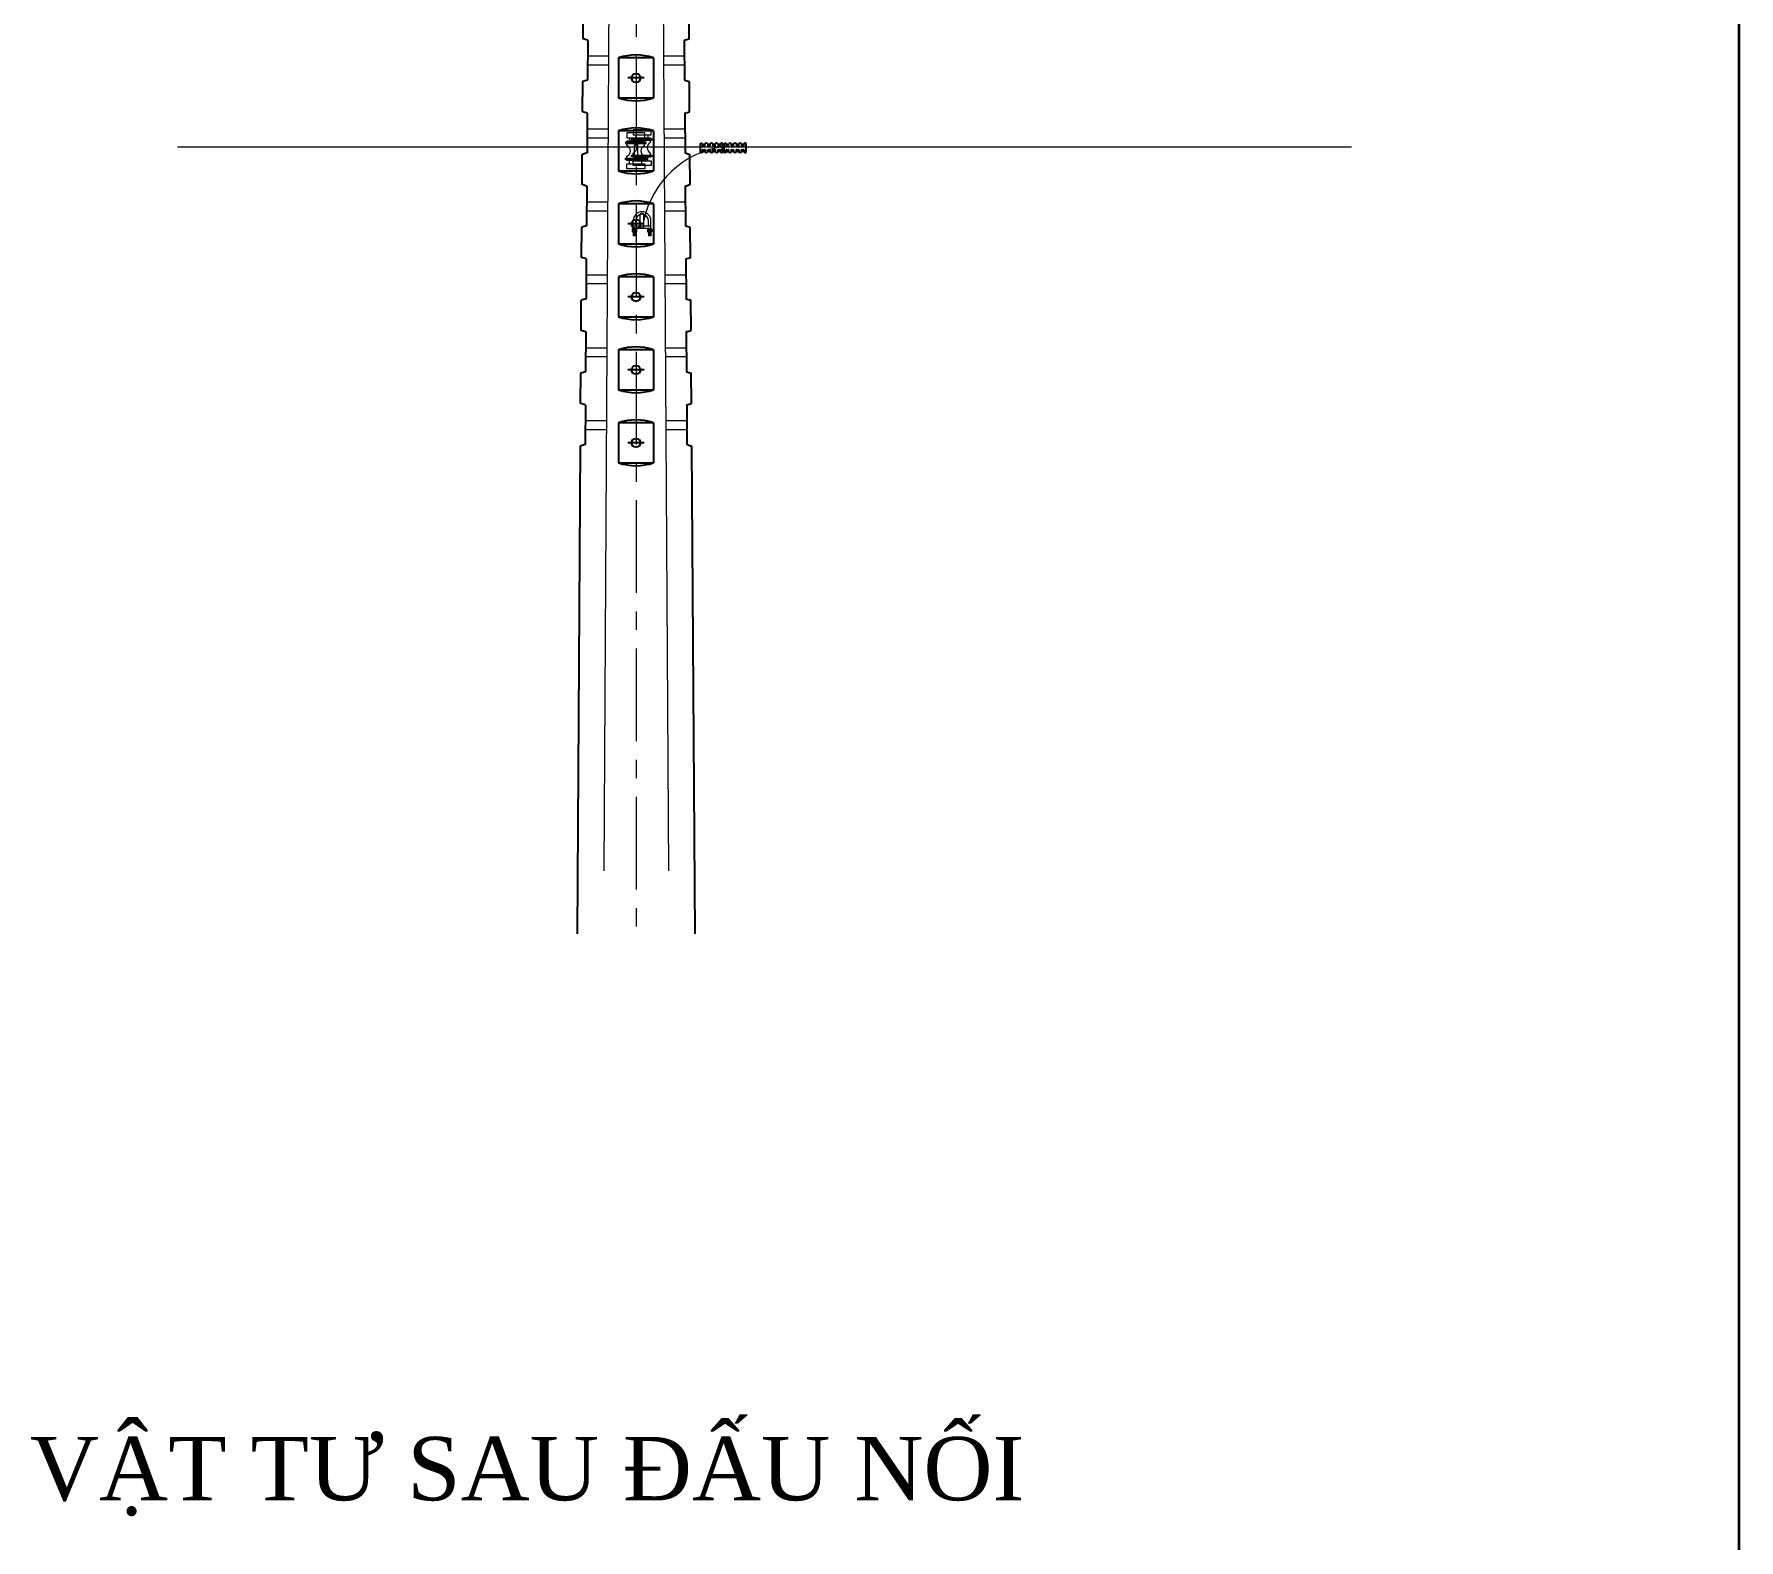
# Model space of a CAD drawing. Header units: millimetres. Extents: x 330554 to 656471, y 11007 to 130943.
# Drawn here: x 375405 to 378909, y 96448 to 99543 of the extents above; entities that cross this region are included whole.
import ezdxf

# ---------------------------------------------------------------- set-up
doc = ezdxf.new("R2010")
doc.units = ezdxf.units.MM
doc.header["$LTSCALE"] = 6
doc.linetypes.add('CENTER', pattern=[50.8, 31.75, -6.35, 6.35, -6.35])
doc.linetypes.add('HIDDEN', pattern=[9.525, 6.35, -3.175])
for name, color, linetype, lineweight in [('Boulon', 150, 'Continuous', 9), ('duong tam', 30, 'CENTER', 5), ('MBA', 10, 'Continuous', 25), ('netlonkhungten', 32, 'Continuous', 35), ('Text', 7, 'Continuous', 13), ('Trung hoa', 25, 'Continuous', 13)]:
    doc.layers.add(name, color=color, linetype=linetype, lineweight=lineweight)
for name, color, linetype in [('Bulon', 40, 'Continuous'), ('Nen', 7, 'Continuous'), ('tbi', 2, 'Continuous')]:
    doc.layers.add(name, color=color, linetype=linetype)
doc.styles.add('Times New Roman', font='times.ttf')

# ---------------------------------------------------------------- blocks, each defined once
blk = doc.blocks.new('ulevit nhin ngang')
at = {"layer": 'Bulon', "lineweight": 9}
for p, q in [((21.2, 18.2), (-21.2, 18.2)), ((-21.2, 18.2), (-21.2, 15.4)), ((-21.2, 15.4), (21.2, 15.4)), ((-21.2, 15.4), (-21.2, 15.4)), ((18, 19.8), (-18, 19.8)), ((-18, 18.2), (-18, 19.8)), ((18, 15.4), (-18, 15.4)), ((18, 15.4), (-18, 15.4)), ((-18, 10.9), (-18, 15.4)), ((-17.6, 18.2), (18, 18.2)), ((-12.5, 26.7), (-12.5, 19.8)), ((12.5, 26.7), (12.5, 19.8)), ((18, 18.2), (18, 19.8)), ((18, 10.9), (18, 15.4)), ((18, 10.9), (18, 15.4)), ((21.2, 15.4), (21.2, 18.2)), ((-21.2, -15), (21.2, -15)), ((-21.2, -15), (-21.2, -15)), ((-21.2, -18.2), (-21.2, -15)), ((21.2, -18.2), (-21.2, -18.2)), ((-18, -15), (-18, -10.9)), ((-18, -15), (18, -15)), ((-18, -15), (18, -15)), ((-18, -18.2), (-18, -19.4)), ((18, -19.4), (-18, -19.4)), ((-17.6, -18.2), (18, -18.2)), ((-12.5, -26.7), (-12.5, -19.8)), ((12.5, -26.7), (12.5, -19.8)), ((18, -15), (18, -10.9)), ((18, -15), (18, -10.9)), ((18, -15), (18, -15)), ((18, -15), (18, -15)), ((18, -15), (18, -15)), ((18, -18.2), (18, -19.4)), ((21.2, -15), (21.2, -18.2))]:
    blk.add_line(p, q, dxfattribs=at)
for points in [[(-18.1, 26.7), (19, 26.7), (19, 36.8), (-18.1, 36.8)], [(-18.1, -26.7), (19, -26.7), (19, -36.8), (-18.1, -36.8)]]:
    blk.add_lwpolyline(points, close=True, dxfattribs=at)
for centre, start, end in [((-22.5, 0), 292.3979, 67.6021), ((22.5, 0), 112.3979, 247.6021)]:
    blk.add_arc(centre, 11.8, start, end, dxfattribs=at)
blk = doc.blocks.new('ke WR')
at = {"color": 4}
for p, q in [((-29.7, 8.8), (-29.9, -10)), ((-24.8, 7.9), (-24.8, 3.7)), ((-24.3, 3.2), (-20.5, 3.1)), ((-19.9, 3.7), (-19.9, 7.9)), ((-13.7, 7.8), (-13.8, 3.6)), ((-13.2, 3.1), (-9.5, 3)), ((-8.9, 3.6), (-8.9, 7.8)), ((-2.7, 7.7), (-2.7, 3.5)), ((-2.2, 3), (1.6, 3)), ((2.1, 3.5), (2.2, 7.7)), ((8.3, 7.6), (8.3, 3.5)), ((8.8, 2.9), (12.6, 2.9)), ((13.1, 3.4), (13.2, 7.6)), ((17.7, -10.4), (17.8, 8.6)), ((-24.9, -9.2), (-24.9, -5)), ((-24.3, -4.5), (-20.5, -4.5)), ((-20, -5), (-20, -9.2)), ((-13.8, -9.2), (-13.8, -5.1)), ((-13.3, -4.5), (-9.5, -4.5)), ((-9, -5.1), (-9, -9.3)), ((-2.8, -9.3), (-2.8, -5.1)), ((-2.2, -4.5), (1.5, -4.5)), ((2.1, -5.1), (2.1, -9.3)), ((8.2, -9.3), (8.2, -5.1)), ((8.8, -4.6), (12.6, -4.6)), ((13.1, -5.1), (13.1, -9.3))]:
    blk.add_line(p, q, dxfattribs=at)
for centre, radius, start, end in [((-27.9, 6.7), 2.76, 47.7368, 132.0933), ((-22.3, 12.8), 5.52, 227.7368, 311.3574), ((-24.3, 3.7), 0.552, 179.5259, 269.5259), ((-20.5, 3.7), 0.552, 269.5259, 359.5259), ((-16.8, 6.6), 2.76, 47.7368, 131.3574), ((-11.3, 12.7), 5.52, 227.7368, 311.3574), ((-13.2, 3.6), 0.552, 179.5259, 269.5259), ((-9.5, 3.6), 0.552, 269.5259, 359.5259), ((-5.8, 6.5), 2.76, 47.7368, 131.3574), ((-0.2, 12.7), 5.52, 227.7368, 311.3574), ((-2.2, 3.5), 0.552, 179.5259, 269.5259), ((1.6, 3.5), 0.552, 269.5259, 359.5259), ((5.2, 6.5), 2.76, 47.7368, 131.3574), ((10.8, 12.6), 5.52, 227.7368, 311.3574), ((8.8, 3.5), 0.552, 179.5259, 269.5259), ((12.6, 3.4), 0.552, 269.5259, 359.5259), ((16.3, 6.4), 2.76, 55.5593, 131.3574), ((-28, -7.7), 2.76, 227.0008, 311.3574), ((-22.5, -14), 5.52, 47.7368, 131.3574), ((-24.3, -5), 0.552, 89.8755, 179.8755), ((-20.5, -5), 0.552, 359.8755, 89.8755), ((-17, -7.8), 2.76, 227.7368, 311.3574), ((-11.5, -14), 5.52, 47.7368, 131.3574), ((-13.3, -5.1), 0.552, 89.8755, 179.8755), ((-9.5, -5.1), 0.552, 359.8755, 89.8755), ((-5.9, -7.9), 2.76, 227.7368, 311.3574), ((-0.5, -14.1), 5.52, 47.7368, 131.3574), ((-2.2, -5.1), 0.552, 89.8755, 179.8755), ((1.5, -5.1), 0.552, 359.8755, 89.8755), ((5.1, -8), 2.76, 227.7368, 311.3574), ((10.6, -14.2), 5.52, 47.7368, 131.3574), ((8.8, -5.1), 0.552, 89.8755, 179.8755), ((12.6, -5.1), 0.552, 359.8755, 89.8755), ((16.1, -8.1), 2.76, 227.7368, 303.5349)]:
    blk.add_arc(centre, radius, start, end, dxfattribs=at)
blk = doc.blocks.new('Kep 3U nhin thang')
at = {"layer": 'tbi', "color": 115, "lineweight": 9}
for p, q in [((-18.2, -17.5), (-18.2, 0)), ((-13, -11.2), (-13, 0)), ((-3.6, -11.9), (-3.6, 11.9)), ((3.6, -11.9), (3.6, 11.9)), ((13, -11.2), (13, 0)), ((18.2, -17.5), (18.2, 0)), ((-20.2, -17.5), (-20.2, -19.7)), ((-11, -17.5), (-20.2, -17.5)), ((-20.2, -19.7), (-20.2, -22.5)), ((-20.2, -19.7), (-11, -19.7)), ((-12.5, -23.2), (-18.8, -23.2)), ((-13, -11.2), (-18.2, -11.2)), ((-13, -16.4), (-18.2, -16.4)), ((-13, -17.5), (-18.2, -17.5)), ((-18.2, -23.2), (-18.2, -31)), ((-13, -24.5), (-18.2, -24.5)), ((-13, -25.8), (-18.2, -25.8)), ((-13, -27.1), (-18.2, -27.1)), ((-13, -28.4), (-18.2, -28.4)), ((-13, -29.7), (-18.2, -29.7)), ((-13, -31), (-18.2, -31)), ((-17.4, -20.5), (-17.4, -22.5)), ((-14.1, -20.5), (-14.1, -22.5)), ((18.2, -11.2), (-13, -11.2)), ((18.2, -16.4), (-13, -16.4)), ((-13, -17.5), (-13, -16.4)), ((-11, -17.5), (-11, -19.7)), ((-11, -19.7), (-11, -22.5)), ((11, -17.5), (11, -19.7)), ((20.2, -17.5), (11, -17.5)), ((11, -19.7), (11, -22.5)), ((11, -19.7), (20.2, -19.7)), ((18.7, -23.2), (12.4, -23.2)), ((13, -17.5), (13, -16.4)), ((18.2, -17.5), (13, -17.5)), ((13, -23.2), (13, -31)), ((18.2, -24.5), (13, -24.5)), ((18.2, -25.8), (13, -25.8)), ((18.2, -27.1), (13, -27.1)), ((18.2, -28.4), (13, -28.4)), ((18.2, -29.7), (13, -29.7)), ((18.2, -31), (13, -31)), ((13.8, -20.5), (13.8, -22.5)), ((17.1, -20.5), (17.1, -22.5)), ((18.2, -23.2), (18.2, -31)), ((20.2, -17.5), (20.2, -19.7)), ((20.2, -19.7), (20.2, -22.5))]:
    blk.add_line(p, q, dxfattribs=at)
for centre, radius, start, end in [((0, 0), 18.2, 0, 180), ((0, 0), 13, 0, 180), ((-0.6, 11.9), 3.01, 92.8795, 180), ((0, 0), 15, 87.1205, 92.8795), ((0.6, 11.9), 3.01, 0, 87.1205), ((-18.8, -21.4), 1.7, 33.9737, 146.0263), ((-18.8, -21.5), 1.7, 213.9737, 326.0263), ((-15.7, -22), 2.22, 41.4227, 138.5773), ((-15.7, -21), 2.22, 221.4227, 318.5773), ((-12.5, -21.7), 1.95, 38.1508, 141.8492), ((-12.5, -21.3), 1.95, 218.1508, 321.8492), ((-0.6, -11.9), 3.01, 180, 267.1205), ((0, 0), 15, 267.1205, 272.8795), ((0.6, -11.9), 3.01, 272.8795, 0), ((12.4, -21.4), 1.7, 33.9737, 146.0263), ((12.4, -21.5), 1.7, 213.9737, 326.0263), ((15.5, -22), 2.22, 41.4227, 138.5773), ((15.5, -21), 2.22, 221.4227, 318.5773), ((18.7, -21.7), 1.95, 38.1508, 141.8492), ((18.7, -21.3), 1.95, 218.1508, 321.8492)]:
    blk.add_arc(centre, radius, start, end, dxfattribs=at)

msp = doc.modelspace()

# ---------------------------------------------------------------- linework, layer by layer
for p, q in [((376533.655, 99533.987), (376534.062, 99595.118)), ((376751.649, 99533.987), (376751.241, 99595.118)), ((376543.128, 99530.525), (376533.999, 99533.508)), ((376543.473, 99530.047), (376542.934, 99449.197)), ((376741.83, 99530.047), (376742.37, 99449.197)), ((376742.175, 99530.525), (376751.304, 99533.508)), ((376532.655, 99384.134), (376533.063, 99445.266)), ((376542.589, 99448.725), (376533.408, 99445.738)), ((376742.715, 99448.725), (376751.895, 99445.738)), ((376752.648, 99384.134), (376752.24, 99445.266)), ((376542.129, 99380.673), (376533, 99383.656)), ((376542.474, 99380.195), (376541.935, 99299.345)), ((376742.83, 99380.195), (376743.369, 99299.345)), ((376743.174, 99380.673), (376752.303, 99383.656)), ((376531.656, 99234.282), (376532.064, 99295.414)), ((376541.589, 99298.872), (376532.409, 99295.886)), ((376743.714, 99298.872), (376752.894, 99295.886)), ((376753.647, 99234.282), (376753.24, 99295.414)), ((376541.13, 99230.821), (376532.001, 99233.804)), ((376744.174, 99230.821), (376753.302, 99233.804)), ((376541.475, 99230.342), (376540.935, 99149.492)), ((376743.829, 99230.342), (376744.368, 99149.492)), ((376530.657, 99084.43), (376531.065, 99145.562)), ((376540.59, 99149.02), (376531.41, 99146.034)), ((376744.713, 99149.02), (376753.893, 99146.034)), ((376754.646, 99084.43), (376754.239, 99145.562)), ((376540.131, 99080.969), (376531.002, 99083.951)), ((376540.475, 99080.49), (376539.936, 98999.64)), ((376744.828, 99080.49), (376745.367, 98999.64)), ((376745.173, 99080.969), (376754.302, 99083.951)), ((376529.658, 98934.578), (376530.065, 98995.709)), ((376539.591, 98999.168), (376530.411, 98996.182)), ((376745.712, 98999.168), (376754.893, 98996.182)), ((376755.646, 98934.578), (376755.238, 98995.709)), ((376539.131, 98931.116), (376530.002, 98934.099)), ((376539.476, 98930.638), (376538.937, 98849.787)), ((376745.827, 98930.638), (376746.366, 98849.787)), ((376746.172, 98931.116), (376755.301, 98934.099)), ((376528.659, 98784.725), (376529.066, 98845.844)), ((376538.592, 98849.315), (376529.411, 98846.316)), ((376746.711, 98849.315), (376755.893, 98846.316)), ((376756.645, 98784.725), (376756.237, 98845.844)), ((376538.132, 98781.264), (376529.003, 98784.247)), ((376538.477, 98780.786), (376537.938, 98699.935)), ((376746.826, 98780.786), (376747.365, 98699.935)), ((376747.171, 98781.264), (376756.3, 98784.247)), ((376528.067, 98695.991), (376521.388, 97694.287)), ((376537.593, 98699.463), (376528.412, 98696.463)), ((376747.71, 98699.463), (376756.892, 98696.463)), ((376763.916, 97694.287), (376757.236, 98695.991))]:
    msp.add_line(p, q)
at = {"color": 7}
for p, q in [((376606.813, 99494.155), (376606.813, 99412.239)), ((376678.49, 99494.155), (376606.813, 99494.155)), ((376678.49, 99494.155), (376678.49, 99412.239)), ((376606.813, 99412.239), (376678.49, 99412.239)), ((376606.813, 99344.155), (376606.813, 99262.239)), ((376678.49, 99344.155), (376606.813, 99344.155)), ((376678.49, 99344.155), (376678.49, 99262.239)), ((376606.813, 99262.239), (376678.49, 99262.239)), ((376606.813, 99194.155), (376606.813, 99112.239)), ((376678.49, 99194.155), (376606.813, 99194.155)), ((376678.49, 99194.155), (376678.49, 99112.239)), ((376606.813, 99112.239), (376678.49, 99112.239)), ((376606.813, 99044.155), (376606.813, 98962.239)), ((376678.49, 99044.155), (376606.813, 99044.155)), ((376678.49, 99044.155), (376678.49, 98962.239)), ((376606.813, 98962.239), (376678.49, 98962.239)), ((376606.813, 98894.155), (376606.813, 98812.239)), ((376678.49, 98894.155), (376606.813, 98894.155)), ((376678.49, 98894.155), (376678.49, 98812.239)), ((376606.813, 98812.239), (376678.49, 98812.239)), ((376606.813, 98744.155), (376606.813, 98662.239)), ((376678.49, 98744.155), (376606.813, 98744.155)), ((376678.49, 98744.155), (376678.49, 98662.239)), ((376606.813, 98662.239), (376678.49, 98662.239))]:
    msp.add_line(p, q, dxfattribs=at)
at = {"color": 7, "linetype": 'CENTER', "ltscale": 100}
for p, q in [((376659.397, 99453.131), (376625.907, 99453.131)), ((376659.397, 99153.131), (376625.907, 99153.131)), ((376659.397, 99003.131), (376625.907, 99003.131)), ((376659.397, 98853.131), (376625.907, 98853.131)), ((376659.397, 98703.131), (376625.907, 98703.131))]:
    msp.add_line(p, q, dxfattribs=at)
at = {"color": 7}
for centre in [(376642.652, 99453.131), (376642.652, 99153.131), (376642.652, 99003.131), (376642.652, 98853.131), (376642.652, 98703.131)]:
    msp.add_circle(centre, 9.216, dxfattribs=at)
for centre, radius, start, end in [((376534.155, 99533.983), 0.5, 179.617966, 251.906538), ((376542.973, 99530.05), 0.5, 359.617966, 71.906538), ((376742.33, 99530.05), 0.5, 108.093462, 180.382034), ((376751.149, 99533.983), 0.5, 288.093462, 0.382034), ((376642.652, 99392.44), 107.844, 70.590589, 109.409411), ((376533.563, 99445.263), 0.5, 108.020054, 179.617966), ((376542.434, 99449.2), 0.5, 288.020054, 359.617966), ((376742.87, 99449.2), 0.5, 180.382034, 251.979946), ((376751.74, 99445.263), 0.5, 0.382034, 71.979946), ((376642.652, 99513.954), 107.844, 250.590589, 289.409411), ((376533.155, 99384.131), 0.5, 179.617966, 251.906538), ((376541.974, 99380.198), 0.5, 359.617966, 71.906538), ((376743.33, 99380.198), 0.5, 108.093462, 180.382034), ((376752.148, 99384.131), 0.5, 288.093462, 0.382034), ((376642.652, 99242.44), 107.844, 70.590589, 109.409411), ((376532.564, 99295.411), 0.5, 108.020054, 179.617966), ((376541.435, 99299.348), 0.5, 288.020054, 359.617966), ((376743.869, 99299.348), 0.5, 180.382034, 251.979946), ((376752.74, 99295.411), 0.5, 0.382034, 71.979946), ((376532.156, 99234.279), 0.5, 179.617966, 251.906538), ((376540.975, 99230.346), 0.5, 359.617966, 71.906538), ((376642.652, 99363.954), 107.844, 250.590589, 289.409411), ((376744.329, 99230.346), 0.5, 108.093462, 180.382034), ((376753.147, 99234.279), 0.5, 288.093462, 0.382034), ((376642.652, 99092.44), 107.844, 70.590589, 109.409411), ((376531.565, 99145.558), 0.5, 108.020054, 179.617966), ((376540.435, 99149.496), 0.5, 288.020054, 359.617966), ((376744.868, 99149.496), 0.5, 180.382034, 251.979946), ((376753.739, 99145.558), 0.5, 0.382034, 71.979946), ((376642.652, 99213.954), 107.844, 250.590589, 289.409411), ((376531.157, 99084.427), 0.5, 179.617966, 251.906538), ((376539.975, 99080.493), 0.5, 359.617966, 71.906538), ((376745.328, 99080.493), 0.5, 108.093462, 180.382034), ((376754.146, 99084.427), 0.5, 288.093462, 0.382034), ((376642.652, 98942.44), 107.844, 70.590589, 109.409411), ((376530.565, 98995.706), 0.5, 108.020054, 179.617966), ((376539.436, 98999.643), 0.5, 288.020054, 359.617966), ((376745.867, 98999.643), 0.5, 180.382034, 251.979946), ((376754.738, 98995.706), 0.5, 0.382034, 71.979946), ((376642.652, 99063.954), 107.844, 250.590589, 289.409411), ((376530.158, 98934.574), 0.5, 179.617966, 251.906538), ((376538.976, 98930.641), 0.5, 359.617966, 71.906538), ((376746.327, 98930.641), 0.5, 108.093462, 180.382034), ((376755.146, 98934.574), 0.5, 288.093462, 0.382034), ((376642.652, 98792.44), 107.844, 70.590589, 109.409411), ((376529.566, 98845.84), 0.5, 108.093462, 179.617966), ((376538.437, 98849.791), 0.5, 288.093462, 359.617966), ((376746.866, 98849.791), 0.5, 180.382034, 251.906538), ((376755.737, 98845.84), 0.5, 0.382034, 71.906538), ((376642.652, 98913.954), 107.844, 250.590589, 289.409411), ((376529.159, 98784.722), 0.5, 179.617966, 251.906538), ((376537.977, 98780.789), 0.5, 359.617966, 71.906538), ((376747.326, 98780.789), 0.5, 108.093462, 180.382034), ((376756.145, 98784.722), 0.5, 288.093462, 0.382034), ((376642.652, 98642.44), 107.844, 70.590589, 109.409411), ((376528.567, 98695.988), 0.5, 108.093462, 179.617966), ((376528.567, 98695.988), 0.5, 108.093462, 179.617966), ((376537.438, 98699.939), 0.5, 288.093462, 359.617966), ((376747.865, 98699.939), 0.5, 180.382034, 251.906538), ((376756.736, 98695.988), 0.5, 0.382034, 71.906538), ((376642.652, 98763.954), 107.844, 250.590589, 289.409411)]:
    msp.add_arc(centre, radius, start, end)
at = {"layer": 'Boulon'}
for p, q in [((376585.965, 99479.575), (376543.136, 99479.575)), ((376586.074, 99498.006), (376543.259, 99498.006)), ((376742.044, 99498.006), (376699.23, 99498.006)), ((376742.167, 99479.575), (376699.339, 99479.575)), ((376585.185, 99348.006), (376542.259, 99348.006)), ((376743.044, 99348.006), (376700.118, 99348.006)), ((376585.076, 99329.575), (376542.136, 99329.575)), ((376743.167, 99329.575), (376700.227, 99329.575)), ((376584.297, 99198.006), (376541.259, 99198.006)), ((376744.044, 99198.006), (376701.007, 99198.006)), ((376584.188, 99179.575), (376541.136, 99179.575)), ((376744.167, 99179.575), (376701.116, 99179.575)), ((376583.299, 99029.575), (376540.136, 99029.575)), ((376583.408, 99048.006), (376540.259, 99048.006)), ((376745.045, 99048.006), (376701.895, 99048.006)), ((376745.167, 99029.575), (376702.004, 99029.575)), ((376582.52, 98898.006), (376539.259, 98898.006)), ((376746.045, 98898.006), (376702.784, 98898.006)), ((376582.41, 98879.575), (376539.136, 98879.575)), ((376746.168, 98879.575), (376702.893, 98879.575)), ((376581.631, 98748.006), (376538.258, 98748.006)), ((376747.045, 98748.006), (376703.672, 98748.006)), ((376581.522, 98729.575), (376538.135, 98729.575)), ((376747.168, 98729.575), (376703.781, 98729.575))]:
    msp.add_line(p, q, dxfattribs=at)
at = {"layer": 'duong tam'}
msp.add_line((376642.652, 101633.163), (376642.652, 97694.287), dxfattribs=at)
at = {"layer": 'MBA', "linetype": 'HIDDEN', "lineweight": 5, "ltscale": 100}
for p, q in [((376598.721, 101633.163), (376575.194, 97661.254)), ((376686.582, 101633.163), (376709.718, 97727.355))]:
    msp.add_line(p, q, dxfattribs=at)
at = {"layer": 'netlonkhungten'}
msp.add_lwpolyline([(362419.365, 102720.835), (378909.39, 102720.835), (378909.39, 90775.621), (362419.365, 90775.621)], close=True, dxfattribs=at)
at = {"layer": 'tbi', "color": 115, "lineweight": 9}
for p, q in [((376639.309, 99291.181), (376639.309, 99315.081)), ((376646.521, 99291.181), (376646.521, 99315.081))]:
    msp.add_line(p, q, dxfattribs=at)
for centre, radius, start, end in [((376642.314, 99315.081), 3.005, 92.87947, 180), ((376642.915, 99303.131), 14.97, 87.12053, 92.87947), ((376643.516, 99315.081), 3.005, 0, 87.12053), ((376642.314, 99291.181), 3.005, 180, 267.12053), ((376642.915, 99303.131), 14.97, 267.12053, 272.87947), ((376643.516, 99291.181), 3.005, 272.87947, 0)]:
    msp.add_arc(centre, radius, start, end, dxfattribs=at)
at = {"layer": 'Trung hoa'}
msp.add_line((375700.355, 99311.695), (378113.049, 99311.695), dxfattribs=at)
msp.add_arc((376848.833, 99119.237), 194.556, 98.421379, 167.969087, dxfattribs=at)

# ---------------------------------------------------------------- block references
for p in [(376642.015, 99303.131), (376654.685, 99309.643)]:
    msp.add_blockref('ulevit nhin ngang', p)
at = {"layer": 'Nen'}
msp.add_blockref('Kep 3U nhin thang', (376654.944, 99159.79), dxfattribs=at)
at = {"layer": 'tbi', "xscale": 0.9600000000757365, "yscale": 0.9599999999627471, "zscale": 0.96, "rotation": 0.7111317437739204}
for p in [(376803.31, 99309.936), (376851.715, 99309.936)]:
    msp.add_blockref('ke WR', p, dxfattribs=at)

# ---------------------------------------------------------------- texts
at = {"layer": 'Text', "style": 'Times New Roman'}
msp.add_text('BẢNG KÊ KHỐI LƯỢNG VẬT TƯ SAU ĐẤU NỐI', height=130.30875, dxfattribs=at).set_placement((373188.524, 96529.841))

doc.saveas('drawing.dxf')
